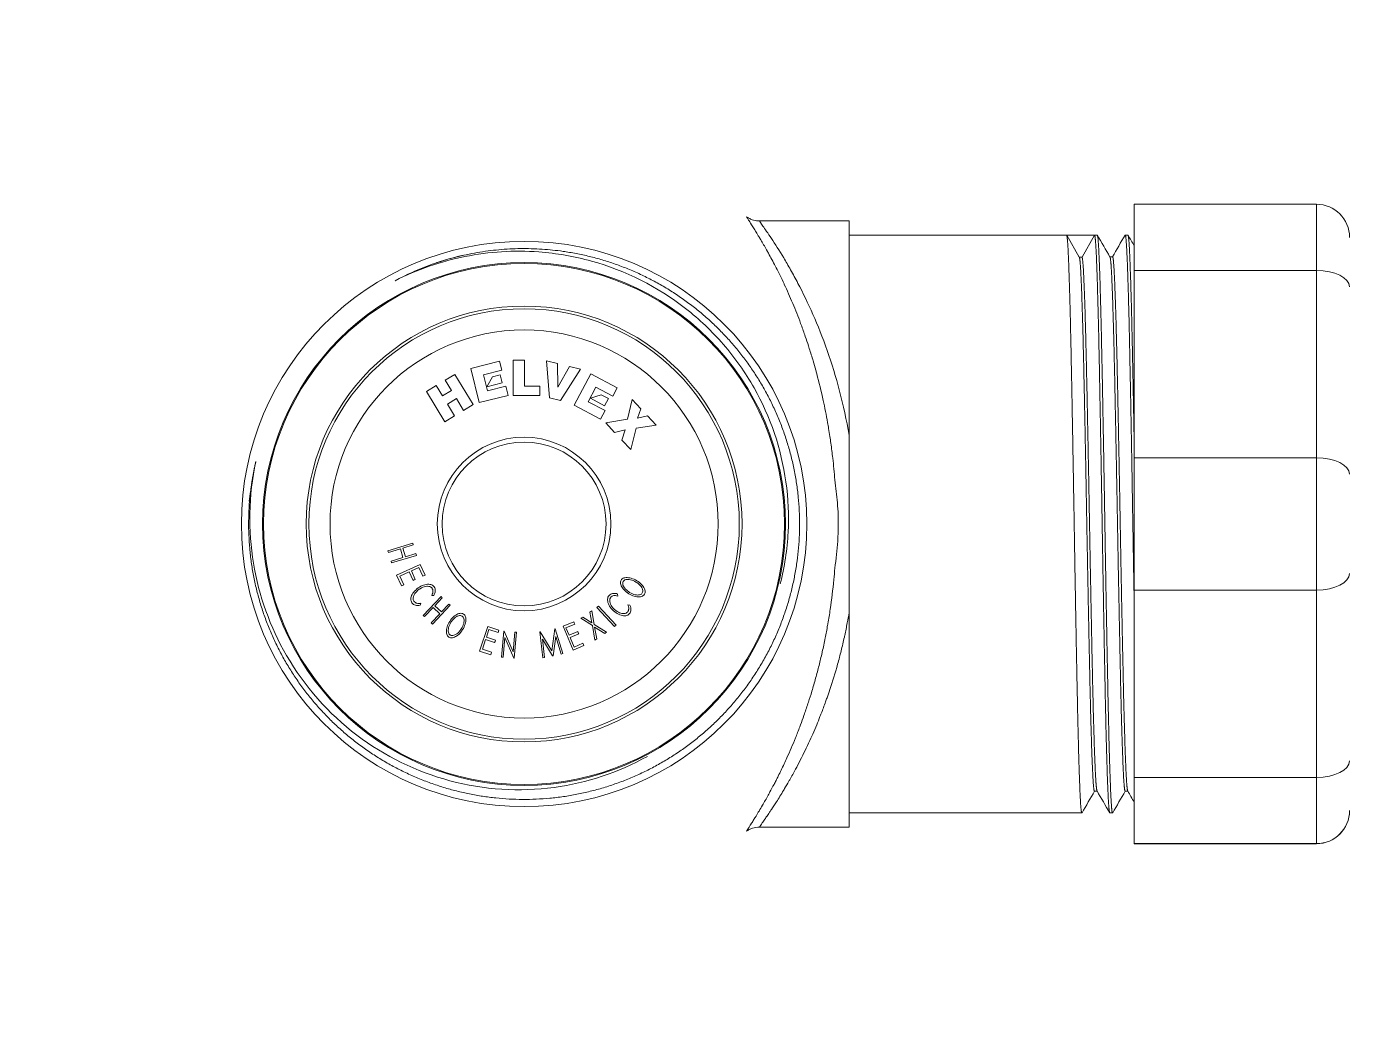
# Model space of a CAD drawing. Header units: metres. Extents: x 78 to 178, y -74 to 157.
# Drawn here: x 120.7573 to 120.8533, y -58.6319 to -58.5597 of the extents above; entities that cross this region are included whole.
import ezdxf

# ---------------------------------------------------------------- set-up
doc = ezdxf.new("R2010")
doc.units = ezdxf.units.M
doc.layers.add('01_Fina', color=252, linetype='Continuous', lineweight=15)

# ---------------------------------------------------------------- blocks, each defined once
blk = doc.blocks.new('110-32-frente')
at = {"layer": '01_Fina', "linetype": 'Continuous', "lineweight": 5}
for p, q in [((7.672471, 3.629231), (7.672471, 3.634027)), ((7.672471, 3.634027), (7.685687, 3.634027)), ((7.685687, 3.634027), (7.685687, 3.629231)), ((7.645285, 3.632821), (7.651791, 3.632821)), ((7.651791, 3.632821), (7.651791, 3.617259)), ((7.651791, 3.631797), (7.669783, 3.631797)), ((7.669599, 3.631785), (7.66757, 3.631785)), ((7.668486, 3.630199), (7.66757, 3.631785)), ((7.669599, 3.631785), (7.668683, 3.630199)), ((7.671813, 3.631797), (7.67201, 3.631797)), ((7.668683, 3.630199), (7.668486, 3.630199)), ((7.670897, 3.63021), (7.670706, 3.63021)), ((7.685687, 3.629231), (7.672471, 3.629231)), ((7.672471, 3.629231), (7.672471, 3.61564)), ((7.685687, 3.61564), (7.685687, 3.629231)), ((7.624339, 3.622116), (7.626437, 3.622645)), ((7.624965, 3.619634), (7.624339, 3.622116)), ((7.625271, 3.621643), (7.626605, 3.62198)), ((7.626605, 3.62198), (7.626437, 3.622645)), ((7.627421, 3.62271), (7.628242, 3.622712)), ((7.627428, 3.620153), (7.627421, 3.62271)), ((7.628242, 3.622712), (7.628247, 3.620834)), ((7.630055, 3.619984), (7.629831, 3.622673)), ((7.629831, 3.622673), (7.630647, 3.622472)), ((7.630647, 3.622472), (7.630669, 3.620766)), ((7.630669, 3.620766), (7.631513, 3.622258)), ((7.632297, 3.622065), (7.630849, 3.619788)), ((7.631513, 3.622258), (7.632297, 3.622065)), ((7.622494, 3.621264), (7.623197, 3.621689)), ((7.622943, 3.620521), (7.622494, 3.621264)), ((7.623197, 3.621689), (7.624519, 3.619501)), ((7.625561, 3.620492), (7.625271, 3.621643)), ((7.625915, 3.621497), (7.625514, 3.62079)), ((7.625514, 3.62079), (7.626633, 3.621071)), ((7.625915, 3.621497), (7.626489, 3.621642)), ((7.626633, 3.621071), (7.626489, 3.621642)), ((7.63185, 3.619458), (7.633046, 3.621722)), ((7.633046, 3.621722), (7.634958, 3.620711)), ((7.621136, 3.620444), (7.621839, 3.620869)), ((7.622459, 3.618255), (7.621136, 3.620444)), ((7.621839, 3.620869), (7.622288, 3.620126)), ((7.622288, 3.620126), (7.622943, 3.620521)), ((7.624965, 3.619634), (7.627063, 3.620163)), ((7.625561, 3.620492), (7.626895, 3.620828)), ((7.627063, 3.620163), (7.626895, 3.620828)), ((7.629365, 3.620158), (7.627428, 3.620153)), ((7.628247, 3.620834), (7.629364, 3.620837)), ((7.629364, 3.620837), (7.629365, 3.620158)), ((7.630849, 3.619788), (7.630055, 3.619984)), ((7.632866, 3.619697), (7.633421, 3.620747)), ((7.633802, 3.620207), (7.63303, 3.619951)), ((7.633421, 3.620747), (7.634638, 3.620104)), ((7.633802, 3.620207), (7.634325, 3.619931)), ((7.634638, 3.620104), (7.634958, 3.620711)), ((7.623304, 3.619924), (7.622649, 3.619528)), ((7.622649, 3.619528), (7.623162, 3.61868)), ((7.623816, 3.619076), (7.623304, 3.619924)), ((7.624519, 3.619501), (7.623816, 3.619076)), ((7.63185, 3.619458), (7.633762, 3.618447)), ((7.632866, 3.619697), (7.634083, 3.619054)), ((7.63303, 3.619951), (7.63405, 3.61941)), ((7.633762, 3.618447), (7.634083, 3.619054)), ((7.63405, 3.61941), (7.634325, 3.619931)), ((7.635705, 3.618439), (7.636051, 3.619863)), ((7.636051, 3.619863), (7.636684, 3.61919)), ((7.636684, 3.61919), (7.636446, 3.618497)), ((7.623162, 3.61868), (7.622459, 3.618255)), ((7.634135, 3.618167), (7.635705, 3.618439)), ((7.634782, 3.61748), (7.634135, 3.618167)), ((7.636446, 3.618497), (7.637174, 3.618669)), ((7.637174, 3.618669), (7.637792, 3.618012)), ((7.635553, 3.617671), (7.634782, 3.61748)), ((7.635314, 3.616915), (7.635553, 3.617671)), ((7.636331, 3.617774), (7.635949, 3.616239)), ((7.637792, 3.618012), (7.636331, 3.617774)), ((7.635949, 3.616239), (7.635314, 3.616915)), ((7.672471, 3.61564), (7.685687, 3.61564)), ((7.672471, 3.60604), (7.672471, 3.61564)), ((7.685687, 3.61564), (7.685687, 3.60604)), ((7.620136, 3.609437), (7.618334, 3.608896)), ((7.620173, 3.609314), (7.620136, 3.609437)), ((7.618334, 3.608896), (7.618371, 3.608772)), ((7.618371, 3.608772), (7.619238, 3.609032)), ((7.618597, 3.608013), (7.620401, 3.608555)), ((7.619238, 3.609032), (7.619427, 3.608399)), ((7.619414, 3.609085), (7.620173, 3.609314)), ((7.619605, 3.608452), (7.619414, 3.609085)), ((7.620364, 3.60868), (7.619605, 3.608452)), ((7.620401, 3.608555), (7.620364, 3.60868)), ((7.619427, 3.608399), (7.61856, 3.608138)), ((7.61856, 3.608138), (7.618597, 3.608013)), ((7.620676, 3.607897), (7.618966, 3.607109)), ((7.620035, 3.607438), (7.62057, 3.607685)), ((7.62057, 3.607685), (7.620863, 3.607048)), ((7.621032, 3.607126), (7.620676, 3.607897)), ((7.618966, 3.607109), (7.619322, 3.606339)), ((7.619196, 3.607052), (7.619867, 3.607361)), ((7.619489, 3.606415), (7.619196, 3.607052)), ((7.619867, 3.607361), (7.620156, 3.606733)), ((7.620323, 3.606809), (7.620035, 3.607438)), ((7.620156, 3.606733), (7.62024, 3.606772)), ((7.62024, 3.606772), (7.620323, 3.606809)), ((7.620863, 3.607048), (7.621032, 3.607126)), ((7.635205, 3.60664), (7.635198, 3.606574)), ((7.635198, 3.606574), (7.635205, 3.606504)), ((7.635223, 3.606703), (7.635205, 3.60664)), ((7.635251, 3.606758), (7.635223, 3.606703)), ((7.635289, 3.60681), (7.635251, 3.606758)), ((7.635338, 3.606854), (7.635289, 3.60681)), ((7.635393, 3.60689), (7.635338, 3.606854)), ((7.635366, 3.60654), (7.635378, 3.606604)), ((7.635378, 3.606604), (7.635406, 3.606663)), ((7.635458, 3.606917), (7.635393, 3.60689)), ((7.635406, 3.606663), (7.635429, 3.606695)), ((7.635429, 3.606695), (7.635475, 3.60674)), ((7.635531, 3.606935), (7.635458, 3.606917)), ((7.635475, 3.60674), (7.635532, 3.606774)), ((7.635614, 3.606945), (7.635531, 3.606935)), ((7.635532, 3.606774), (7.6356, 3.606797)), ((7.6356, 3.606797), (7.635679, 3.60681)), ((7.6357, 3.606944), (7.635614, 3.606945)), ((7.635679, 3.60681), (7.635769, 3.60681)), ((7.635795, 3.606937), (7.6357, 3.606944)), ((7.635769, 3.60681), (7.635829, 3.606805)), ((7.635892, 3.606921), (7.635795, 3.606937)), ((7.635829, 3.606805), (7.635925, 3.60679)), ((7.635989, 3.606896), (7.635892, 3.606921)), ((7.635925, 3.60679), (7.636023, 3.606764)), ((7.636088, 3.606864), (7.635989, 3.606896)), ((7.636023, 3.606764), (7.636123, 3.606727)), ((7.636188, 3.606822), (7.636088, 3.606864)), ((7.636123, 3.606727), (7.636224, 3.60668)), ((7.636288, 3.606772), (7.636188, 3.606822)), ((7.636224, 3.60668), (7.636326, 3.606623)), ((7.636384, 3.606718), (7.636288, 3.606772)), ((7.636326, 3.606623), (7.636388, 3.606584)), ((7.636482, 3.606653), (7.636384, 3.606718)), ((7.636388, 3.606584), (7.636479, 3.606518)), ((7.636572, 3.606586), (7.636482, 3.606653)), ((7.636655, 3.606518), (7.636572, 3.606586)), ((7.619322, 3.606339), (7.619405, 3.606376)), ((7.619405, 3.606376), (7.619489, 3.606415)), ((7.620054, 3.605629), (7.620024, 3.605544)), ((7.620056, 3.605636), (7.620054, 3.605629)), ((7.620097, 3.605721), (7.620056, 3.605636)), ((7.620147, 3.605805), (7.620097, 3.605721)), ((7.620206, 3.605886), (7.620147, 3.605805)), ((7.620185, 3.605559), (7.620216, 3.605643)), ((7.620273, 3.605966), (7.620206, 3.605886)), ((7.620216, 3.605643), (7.620243, 3.6057)), ((7.620243, 3.6057), (7.620293, 3.605785)), ((7.62035, 3.606042), (7.620273, 3.605966)), ((7.620293, 3.605785), (7.620354, 3.605866)), ((7.620436, 3.606117), (7.62035, 3.606042)), ((7.620354, 3.605866), (7.620424, 3.605945)), ((7.620424, 3.605945), (7.620505, 3.60602)), ((7.620529, 3.606188), (7.620436, 3.606117)), ((7.620505, 3.60602), (7.620598, 3.606092)), ((7.620627, 3.606254), (7.620529, 3.606188)), ((7.620598, 3.606092), (7.620664, 3.606137)), ((7.620724, 3.606311), (7.620627, 3.606254)), ((7.620664, 3.606137), (7.620761, 3.606194)), ((7.620822, 3.606359), (7.620724, 3.606311)), ((7.620761, 3.606194), (7.620858, 3.606239)), ((7.620918, 3.606398), (7.620822, 3.606359)), ((7.620858, 3.606239), (7.620954, 3.606275)), ((7.621013, 3.606428), (7.620918, 3.606398)), ((7.620954, 3.606275), (7.62105, 3.606299)), ((7.621109, 3.606447), (7.621013, 3.606428)), ((7.62105, 3.606299), (7.621147, 3.60631)), ((7.621203, 3.606458), (7.621109, 3.606447)), ((7.621147, 3.60631), (7.621215, 3.606312)), ((7.621206, 3.606459), (7.621203, 3.606458)), ((7.621295, 3.60646), (7.621206, 3.606459)), ((7.621215, 3.606312), (7.621298, 3.606307)), ((7.621377, 3.606453), (7.621295, 3.60646)), ((7.621298, 3.606307), (7.621373, 3.606288)), ((7.621373, 3.606288), (7.621438, 3.606258)), ((7.621451, 3.606436), (7.621377, 3.606453)), ((7.621438, 3.606258), (7.621494, 3.606216)), ((7.62152, 3.60641), (7.621451, 3.606436)), ((7.621494, 3.606216), (7.62154, 3.606164)), ((7.621555, 3.605737), (7.62151, 3.605648)), ((7.62151, 3.605648), (7.621659, 3.605648)), ((7.621582, 3.606375), (7.62152, 3.60641)), ((7.62154, 3.606164), (7.621557, 3.606139)), ((7.621586, 3.605824), (7.621555, 3.605737)), ((7.621557, 3.606139), (7.621586, 3.606076)), ((7.621636, 3.606331), (7.621582, 3.606375)), ((7.621586, 3.606076), (7.621603, 3.606007)), ((7.621602, 3.605904), (7.621586, 3.605824)), ((7.621604, 3.605932), (7.621602, 3.605904)), ((7.621603, 3.606007), (7.621604, 3.605932)), ((7.621683, 3.606277), (7.621636, 3.606331)), ((7.621659, 3.605648), (7.621702, 3.605727)), ((7.621692, 3.606265), (7.621683, 3.606277)), ((7.621728, 3.606205), (7.621692, 3.606265)), ((7.621702, 3.605727), (7.621738, 3.605812)), ((7.621753, 3.60614), (7.621728, 3.606205)), ((7.621738, 3.605812), (7.62176, 3.605896)), ((7.621769, 3.606069), (7.621753, 3.60614)), ((7.62176, 3.605896), (7.621771, 3.605979)), ((7.621771, 3.605996), (7.621769, 3.606069)), ((7.621771, 3.605979), (7.621771, 3.605996)), ((7.634331, 3.605586), (7.634299, 3.605523)), ((7.634374, 3.605643), (7.634331, 3.605586)), ((7.634382, 3.605654), (7.634374, 3.605643)), ((7.634435, 3.605702), (7.634382, 3.605654)), ((7.634493, 3.60574), (7.634435, 3.605702)), ((7.634558, 3.605769), (7.634493, 3.60574)), ((7.634533, 3.605549), (7.634591, 3.60559)), ((7.634631, 3.605789), (7.634558, 3.605769)), ((7.634591, 3.60559), (7.634654, 3.605621)), ((7.634646, 3.605791), (7.634631, 3.605789)), ((7.63473, 3.605798), (7.634646, 3.605791)), ((7.634654, 3.605621), (7.634726, 3.605638)), ((7.634726, 3.605638), (7.634754, 3.605642)), ((7.634817, 3.605792), (7.63473, 3.605798)), ((7.634754, 3.605642), (7.634837, 3.605642)), ((7.634907, 3.605777), (7.634817, 3.605792)), ((7.634837, 3.605642), (7.634927, 3.60563)), ((7.634992, 3.605751), (7.634907, 3.605777)), ((7.634927, 3.60563), (7.635024, 3.605604)), ((7.635024, 3.605604), (7.634992, 3.605751)), ((7.635205, 3.606504), (7.635221, 3.606431)), ((7.635221, 3.606431), (7.635251, 3.606354)), ((7.635251, 3.606354), (7.635291, 3.606273)), ((7.635291, 3.606273), (7.635339, 3.606197)), ((7.635339, 3.606197), (7.635397, 3.606119)), ((7.635369, 3.606472), (7.635366, 3.60654)), ((7.635386, 3.606397), (7.635369, 3.606472)), ((7.635418, 3.606319), (7.635386, 3.606397)), ((7.635397, 3.606119), (7.635464, 3.606044)), ((7.635443, 3.606274), (7.635418, 3.606319)), ((7.635496, 3.606192), (7.635443, 3.606274)), ((7.635464, 3.606044), (7.635538, 3.605971)), ((7.635557, 3.606115), (7.635496, 3.606192)), ((7.635538, 3.605971), (7.63562, 3.605902)), ((7.63563, 3.606043), (7.635557, 3.606115)), ((7.63562, 3.605902), (7.635711, 3.605834)), ((7.635711, 3.605972), (7.63563, 3.606043)), ((7.635803, 3.605906), (7.635711, 3.605972)), ((7.635711, 3.605834), (7.635809, 3.605771)), ((7.635867, 3.605865), (7.635803, 3.605906)), ((7.635809, 3.605771), (7.635902, 3.605717)), ((7.63597, 3.605809), (7.635867, 3.605865)), ((7.635902, 3.605717), (7.636004, 3.605668)), ((7.63607, 3.605762), (7.63597, 3.605809)), ((7.636004, 3.605668), (7.636104, 3.605626)), ((7.636169, 3.605725), (7.63607, 3.605762)), ((7.636104, 3.605626), (7.636202, 3.605593)), ((7.636267, 3.605699), (7.636169, 3.605725)), ((7.636202, 3.605593), (7.6363, 3.605569)), ((7.636363, 3.605684), (7.636267, 3.605699)), ((7.636421, 3.605679), (7.636363, 3.605684)), ((7.636512, 3.605681), (7.636421, 3.605679)), ((7.636479, 3.606518), (7.636561, 3.606448)), ((7.636591, 3.605693), (7.636512, 3.605681)), ((7.636561, 3.606448), (7.636634, 3.606374)), ((7.636659, 3.605715), (7.636591, 3.605693)), ((7.636634, 3.606374), (7.636695, 3.606297)), ((7.63673, 3.606445), (7.636655, 3.606518)), ((7.636718, 3.60575), (7.636659, 3.605715)), ((7.636695, 3.606297), (7.636748, 3.606217)), ((7.636763, 3.605795), (7.636718, 3.60575)), ((7.636796, 3.606368), (7.63673, 3.606445)), ((7.636732, 3.605573), (7.636797, 3.605599)), ((7.636748, 3.606217), (7.636773, 3.606169)), ((7.636785, 3.605826), (7.636763, 3.605795)), ((7.636773, 3.606169), (7.636805, 3.606091)), ((7.636812, 3.605886), (7.636785, 3.605826)), ((7.636854, 3.60629), (7.636796, 3.606368)), ((7.636797, 3.605599), (7.636853, 3.605635)), ((7.636805, 3.606091), (7.636822, 3.606018)), ((7.636824, 3.605949), (7.636812, 3.605886)), ((7.636822, 3.606018), (7.636824, 3.605949)), ((7.636853, 3.605635), (7.636901, 3.605678)), ((7.636899, 3.606217), (7.636854, 3.60629)), ((7.63694, 3.606136), (7.636899, 3.606217)), ((7.636901, 3.605678), (7.63694, 3.605732)), ((7.636969, 3.60606), (7.63694, 3.606136)), ((7.63694, 3.605732), (7.636968, 3.605788)), ((7.636968, 3.605788), (7.636986, 3.605849)), ((7.636986, 3.605986), (7.636969, 3.60606)), ((7.636992, 3.605917), (7.636986, 3.605986)), ((7.636986, 3.605849), (7.636992, 3.605917)), ((7.685687, 3.60604), (7.672471, 3.60604)), ((7.672471, 3.60604), (7.672471, 3.592443)), ((7.685687, 3.592443), (7.685687, 3.60604)), ((7.620005, 3.605464), (7.619999, 3.605388)), ((7.619999, 3.605388), (7.620002, 3.605316)), ((7.620002, 3.605316), (7.620017, 3.605247)), ((7.620024, 3.605544), (7.620005, 3.605464)), ((7.620017, 3.605247), (7.620043, 3.605182)), ((7.620043, 3.605182), (7.620081, 3.60512)), ((7.620081, 3.60512), (7.620096, 3.605099)), ((7.620096, 3.605099), (7.620146, 3.605044)), ((7.620146, 3.605044), (7.620201, 3.605)), ((7.620164, 3.605402), (7.620167, 3.605478)), ((7.620176, 3.605333), (7.620164, 3.605402)), ((7.620167, 3.605478), (7.620185, 3.605559)), ((7.620201, 3.605269), (7.620176, 3.605333)), ((7.620225, 3.60523), (7.620201, 3.605269)), ((7.620201, 3.605), (7.620261, 3.604966)), ((7.620273, 3.605173), (7.620225, 3.60523)), ((7.620261, 3.604966), (7.620327, 3.604941)), ((7.620328, 3.60513), (7.620273, 3.605173)), ((7.620327, 3.604941), (7.620403, 3.604925)), ((7.62039, 3.605097), (7.620328, 3.60513)), ((7.620424, 3.605085), (7.62039, 3.605097)), ((7.620403, 3.604925), (7.620488, 3.604921)), ((7.620499, 3.605069), (7.620424, 3.605085)), ((7.620488, 3.604921), (7.620582, 3.604927)), ((7.620585, 3.605065), (7.620499, 3.605069)), ((7.620582, 3.604927), (7.620681, 3.604945)), ((7.620682, 3.605072), (7.620585, 3.605065)), ((7.620681, 3.604945), (7.620727, 3.605079)), ((7.620727, 3.605079), (7.620682, 3.605072)), ((7.622186, 3.605569), (7.620896, 3.604198)), ((7.62099, 3.604109), (7.621611, 3.604769)), ((7.621566, 3.603566), (7.622856, 3.604937)), ((7.621611, 3.604769), (7.622093, 3.604314)), ((7.621737, 3.604903), (7.62228, 3.605479)), ((7.622219, 3.604448), (7.621737, 3.604903)), ((7.62228, 3.605479), (7.622186, 3.605569)), ((7.622762, 3.605026), (7.622219, 3.604448)), ((7.622856, 3.604937), (7.622762, 3.605026)), ((7.633481, 3.604769), (7.63354, 3.604825)), ((7.634761, 3.60339), (7.633481, 3.604769)), ((7.63354, 3.604825), (7.633603, 3.604881)), ((7.633603, 3.604881), (7.634883, 3.603502)), ((7.634267, 3.605383), (7.634265, 3.605306)), ((7.634265, 3.605306), (7.634275, 3.605224)), ((7.634278, 3.605456), (7.634267, 3.605383)), ((7.634275, 3.605224), (7.634295, 3.605138)), ((7.634299, 3.605523), (7.634278, 3.605456)), ((7.634295, 3.605138), (7.634296, 3.605136)), ((7.634296, 3.605136), (7.634326, 3.605045)), ((7.634326, 3.605045), (7.634366, 3.604956)), ((7.634366, 3.604956), (7.634415, 3.604868)), ((7.634415, 3.604868), (7.634472, 3.604783)), ((7.634424, 3.605261), (7.634427, 3.605338)), ((7.634435, 3.605177), (7.634424, 3.605261)), ((7.634427, 3.605338), (7.634444, 3.605408)), ((7.634452, 3.60511), (7.634435, 3.605177)), ((7.634444, 3.605408), (7.634472, 3.605471)), ((7.634485, 3.60502), (7.634452, 3.60511)), ((7.634472, 3.605471), (7.634513, 3.605527)), ((7.634472, 3.604783), (7.63454, 3.604698)), ((7.634529, 3.60493), (7.634485, 3.60502)), ((7.634513, 3.605527), (7.634533, 3.605549)), ((7.634583, 3.604843), (7.634529, 3.60493)), ((7.63454, 3.604698), (7.634616, 3.604614)), ((7.634647, 3.604757), (7.634583, 3.604843)), ((7.634722, 3.604675), (7.634647, 3.604757)), ((7.634781, 3.60462), (7.634722, 3.604675)), ((7.635745, 3.604956), (7.635759, 3.604914)), ((7.635883, 3.604942), (7.635745, 3.604956)), ((7.635759, 3.604914), (7.635787, 3.604822)), ((7.635797, 3.604624), (7.635778, 3.604557)), ((7.635787, 3.604822), (7.6358, 3.604737)), ((7.6358, 3.60466), (7.635797, 3.604624)), ((7.6358, 3.604737), (7.6358, 3.60466)), ((7.635922, 3.604847), (7.635883, 3.604942)), ((7.635949, 3.604757), (7.635922, 3.604847)), ((7.635961, 3.604673), (7.635949, 3.604757)), ((7.635962, 3.604594), (7.635961, 3.604673)), ((7.6363, 3.605569), (7.636396, 3.605552)), ((7.636396, 3.605552), (7.636492, 3.605545)), ((7.636492, 3.605545), (7.636576, 3.605545)), ((7.636576, 3.605545), (7.636658, 3.605555)), ((7.636658, 3.605555), (7.636732, 3.605573)), ((7.620896, 3.604198), (7.62099, 3.604109)), ((7.622093, 3.604314), (7.621472, 3.603655)), ((7.622759, 3.603665), (7.622708, 3.603565)), ((7.622816, 3.603757), (7.622759, 3.603665)), ((7.62288, 3.603854), (7.622816, 3.603757)), ((7.62285, 3.603597), (7.622909, 3.603698)), ((7.622948, 3.603945), (7.62288, 3.603854)), ((7.622909, 3.603698), (7.62295, 3.603761)), ((7.62302, 3.604026), (7.622948, 3.603945)), ((7.62295, 3.603761), (7.623018, 3.603852)), ((7.623018, 3.603852), (7.623089, 3.603932)), ((7.623094, 3.604098), (7.62302, 3.604026)), ((7.623089, 3.603932), (7.623164, 3.604003)), ((7.623169, 3.604163), (7.623094, 3.604098)), ((7.623164, 3.604003), (7.623242, 3.604064)), ((7.62325, 3.604219), (7.623169, 3.604163)), ((7.623242, 3.604064), (7.623324, 3.604114)), ((7.623326, 3.604265), (7.62325, 3.604219)), ((7.623324, 3.604114), (7.62337, 3.604138)), ((7.623407, 3.604305), (7.623326, 3.604265)), ((7.62337, 3.604138), (7.623449, 3.604169)), ((7.623484, 3.604332), (7.623407, 3.604305)), ((7.623449, 3.604169), (7.623523, 3.604185)), ((7.623558, 3.604349), (7.623484, 3.604332)), ((7.623523, 3.604185), (7.623591, 3.604187)), ((7.623628, 3.604354), (7.623558, 3.604349)), ((7.623591, 3.604187), (7.623655, 3.604173)), ((7.623695, 3.604347), (7.623628, 3.604354)), ((7.623655, 3.604173), (7.623713, 3.604145)), ((7.623757, 3.604327), (7.623695, 3.604347)), ((7.623713, 3.604145), (7.623745, 3.604123)), ((7.623745, 3.604123), (7.62379, 3.604075)), ((7.62381, 3.604299), (7.623757, 3.604327)), ((7.62379, 3.604075), (7.623822, 3.604017)), ((7.623862, 3.604258), (7.62381, 3.604299)), ((7.623822, 3.604017), (7.623845, 3.603948)), ((7.623849, 3.603718), (7.623831, 3.603623)), ((7.623845, 3.603948), (7.623856, 3.603869)), ((7.623855, 3.603779), (7.623849, 3.603718)), ((7.623856, 3.603869), (7.623855, 3.603779)), ((7.623906, 3.604211), (7.623862, 3.604258)), ((7.623941, 3.604154), (7.623906, 3.604211)), ((7.623967, 3.604088), (7.623941, 3.604154)), ((7.623963, 3.603655), (7.623981, 3.603751)), ((7.623983, 3.604014), (7.623967, 3.604088)), ((7.623981, 3.603751), (7.623991, 3.603846)), ((7.623991, 3.603932), (7.623983, 3.604014)), ((7.623991, 3.603846), (7.623991, 3.603932)), ((7.631819, 3.603741), (7.631037, 3.603411)), ((7.631855, 3.603657), (7.631819, 3.603741)), ((7.632462, 3.604081), (7.632331, 3.603993)), ((7.632331, 3.603993), (7.633169, 3.603459)), ((7.633133, 3.603653), (7.632462, 3.604081)), ((7.633122, 3.604524), (7.632992, 3.604438)), ((7.632992, 3.604438), (7.633133, 3.603653)), ((7.633297, 3.603548), (7.633122, 3.604524)), ((7.634616, 3.604614), (7.634701, 3.604532)), ((7.634701, 3.604532), (7.634789, 3.604456)), ((7.634869, 3.604544), (7.634781, 3.60462)), ((7.634789, 3.604456), (7.63488, 3.604389)), ((7.63496, 3.60448), (7.634869, 3.604544)), ((7.63488, 3.604389), (7.634971, 3.604329)), ((7.635051, 3.604428), (7.63496, 3.60448)), ((7.634971, 3.604329), (7.635062, 3.604279)), ((7.635144, 3.604385), (7.635051, 3.604428)), ((7.635062, 3.604279), (7.635155, 3.604238)), ((7.635237, 3.604354), (7.635144, 3.604385)), ((7.635155, 3.604238), (7.635247, 3.604207)), ((7.635298, 3.604339), (7.635237, 3.604354)), ((7.635247, 3.604207), (7.635347, 3.604184)), ((7.635389, 3.604327), (7.635298, 3.604339)), ((7.635347, 3.604184), (7.635435, 3.604172)), ((7.635471, 3.604326), (7.635389, 3.604327)), ((7.635435, 3.604172), (7.635517, 3.604171)), ((7.635544, 3.604339), (7.635471, 3.604326)), ((7.635517, 3.604171), (7.635594, 3.604179)), ((7.63561, 3.604365), (7.635544, 3.604339)), ((7.635594, 3.604179), (7.635664, 3.604198)), ((7.635668, 3.604404), (7.63561, 3.604365)), ((7.635664, 3.604198), (7.635728, 3.604227)), ((7.635702, 3.604435), (7.635668, 3.604404)), ((7.635746, 3.604494), (7.635702, 3.604435)), ((7.635728, 3.604227), (7.635786, 3.604267)), ((7.635778, 3.604557), (7.635746, 3.604494)), ((7.635786, 3.604267), (7.635839, 3.604316)), ((7.635839, 3.604316), (7.635856, 3.604336)), ((7.635856, 3.604336), (7.635899, 3.604395)), ((7.635899, 3.604395), (7.635931, 3.60446)), ((7.635931, 3.60446), (7.635952, 3.604525)), ((7.635952, 3.604525), (7.635962, 3.604594)), ((7.651791, 3.604403), (7.651791, 3.588841)), ((7.621472, 3.603655), (7.621566, 3.603566)), ((7.622576, 3.603079), (7.622575, 3.602995)), ((7.622575, 3.602995), (7.622582, 3.602911)), ((7.622585, 3.603174), (7.622576, 3.603079)), ((7.622582, 3.602911), (7.6226, 3.602839)), ((7.622603, 3.60327), (7.622585, 3.603174)), ((7.6226, 3.602839), (7.622625, 3.602773)), ((7.622629, 3.603368), (7.622603, 3.60327)), ((7.622625, 3.602773), (7.62266, 3.602716)), ((7.622664, 3.603466), (7.622629, 3.603368)), ((7.62266, 3.602716), (7.622702, 3.602667)), ((7.622708, 3.603565), (7.622664, 3.603466)), ((7.622712, 3.603146), (7.622718, 3.603205)), ((7.622712, 3.603056), (7.622712, 3.603146)), ((7.622723, 3.602977), (7.622712, 3.603056)), ((7.622718, 3.603205), (7.622735, 3.603301)), ((7.622744, 3.602908), (7.622723, 3.602977)), ((7.622735, 3.603301), (7.622763, 3.603399)), ((7.622777, 3.60285), (7.622744, 3.602908)), ((7.622763, 3.603399), (7.622801, 3.603496)), ((7.622821, 3.602802), (7.622777, 3.60285)), ((7.622801, 3.603496), (7.62285, 3.603597)), ((7.622851, 3.60278), (7.622821, 3.602802)), ((7.622911, 3.602752), (7.622851, 3.60278)), ((7.622975, 3.602738), (7.622911, 3.602752)), ((7.623043, 3.60274), (7.622975, 3.602738)), ((7.623117, 3.602755), (7.623043, 3.60274)), ((7.623195, 3.602785), (7.623117, 3.602755)), ((7.623244, 3.602811), (7.623195, 3.602785)), ((7.623241, 3.60266), (7.623316, 3.602703)), ((7.623325, 3.602861), (7.623244, 3.602811)), ((7.623316, 3.602703), (7.623395, 3.602761)), ((7.623403, 3.602922), (7.623325, 3.602861)), ((7.623395, 3.602761), (7.623472, 3.602825)), ((7.623478, 3.602993), (7.623403, 3.602922)), ((7.623472, 3.602825), (7.623546, 3.602898)), ((7.623548, 3.603075), (7.623478, 3.602993)), ((7.623546, 3.602898), (7.623616, 3.602979)), ((7.623616, 3.603165), (7.623548, 3.603075)), ((7.623657, 3.603225), (7.623616, 3.603165)), ((7.623616, 3.602979), (7.623684, 3.603068)), ((7.623716, 3.603327), (7.623657, 3.603225)), ((7.623684, 3.603068), (7.62375, 3.603166)), ((7.623764, 3.603426), (7.623716, 3.603327)), ((7.62375, 3.603166), (7.623807, 3.60326)), ((7.623802, 3.603525), (7.623764, 3.603426)), ((7.623831, 3.603623), (7.623802, 3.603525)), ((7.623807, 3.60326), (7.623858, 3.60336)), ((7.623858, 3.60336), (7.623902, 3.60346)), ((7.623902, 3.60346), (7.623937, 3.603557)), ((7.623937, 3.603557), (7.623963, 3.603655)), ((7.625578, 3.603399), (7.624988, 3.601612)), ((7.625476, 3.602617), (7.625662, 3.603177)), ((7.626384, 3.603134), (7.625578, 3.603399)), ((7.625662, 3.603177), (7.626326, 3.602958)), ((7.626326, 3.602958), (7.626384, 3.603134)), ((7.626749, 3.603053), (7.626581, 3.601178)), ((7.626771, 3.603052), (7.626749, 3.603053)), ((7.627417, 3.601564), (7.626771, 3.603052)), ((7.627544, 3.602983), (7.627417, 3.601564)), ((7.627494, 3.601097), (7.627662, 3.602973)), ((7.627662, 3.602973), (7.627544, 3.602983)), ((7.629377, 3.603), (7.629353, 3.602996)), ((7.629353, 3.602996), (7.629564, 3.601116)), ((7.630231, 3.601618), (7.629377, 3.603)), ((7.630444, 3.603226), (7.630233, 3.601618)), ((7.630468, 3.60323), (7.630444, 3.603226)), ((7.631031, 3.601426), (7.630468, 3.60323)), ((7.631037, 3.603411), (7.631769, 3.601677)), ((7.631245, 3.6033), (7.631891, 3.603572)), ((7.631474, 3.602755), (7.631245, 3.6033)), ((7.632113, 3.603025), (7.631474, 3.602755)), ((7.631546, 3.602586), (7.632183, 3.602854)), ((7.631891, 3.603572), (7.631855, 3.603657)), ((7.632147, 3.60294), (7.632113, 3.603025)), ((7.632183, 3.602854), (7.632147, 3.60294)), ((7.633169, 3.603459), (7.633355, 3.602414)), ((7.634192, 3.602976), (7.633297, 3.603548)), ((7.63333, 3.603355), (7.634061, 3.602887)), ((7.633484, 3.6025), (7.63333, 3.603355)), ((7.634061, 3.602887), (7.634192, 3.602976)), ((7.634822, 3.603446), (7.634761, 3.60339)), ((7.634883, 3.603502), (7.634822, 3.603446)), ((7.622702, 3.602667), (7.622754, 3.602627)), ((7.622754, 3.602627), (7.62281, 3.602598)), ((7.62281, 3.602598), (7.622873, 3.60258)), ((7.622873, 3.60258), (7.622938, 3.602572)), ((7.622938, 3.602572), (7.623009, 3.602576)), ((7.623009, 3.602576), (7.623081, 3.602593)), ((7.623081, 3.602593), (7.62316, 3.60262)), ((7.62316, 3.60262), (7.623241, 3.60266)), ((7.625185, 3.601741), (7.625418, 3.602442)), ((7.625418, 3.602442), (7.626074, 3.602225)), ((7.626132, 3.6024), (7.625476, 3.602617)), ((7.626074, 3.602225), (7.626103, 3.602313)), ((7.626103, 3.602313), (7.626132, 3.6024)), ((7.626697, 3.601168), (7.626824, 3.602586)), ((7.626824, 3.602586), (7.62747, 3.601099)), ((7.629546, 3.602465), (7.630285, 3.601268)), ((7.629695, 3.601144), (7.629546, 3.602465)), ((7.630311, 3.601274), (7.630504, 3.602666)), ((7.630504, 3.602666), (7.6309, 3.601397)), ((7.631833, 3.601905), (7.631546, 3.602586)), ((7.631769, 3.601677), (7.632551, 3.602007)), ((7.632479, 3.602177), (7.631833, 3.601905)), ((7.632515, 3.602093), (7.632479, 3.602177)), ((7.632551, 3.602007), (7.632515, 3.602093)), ((7.633355, 3.602414), (7.633484, 3.6025)), ((7.624988, 3.601612), (7.625793, 3.601345)), ((7.625851, 3.601521), (7.625185, 3.601741)), ((7.625793, 3.601345), (7.625851, 3.601521)), ((7.626581, 3.601178), (7.626697, 3.601168)), ((7.62747, 3.601099), (7.627494, 3.601097)), ((7.629564, 3.601116), (7.629695, 3.601144)), ((7.630233, 3.601618), (7.630231, 3.601618)), ((7.630285, 3.601268), (7.630311, 3.601274)), ((7.6309, 3.601397), (7.631031, 3.601426)), ((7.672471, 3.592443), (7.685687, 3.592443)), ((7.672471, 3.58764), (7.672471, 3.592443)), ((7.685687, 3.592443), (7.685687, 3.58764)), ((7.669778, 3.591452), (7.669587, 3.591452)), ((7.672004, 3.591452), (7.671813, 3.591452)), ((7.651791, 3.589865), (7.66867, 3.589865)), ((7.6707, 3.589865), (7.670897, 3.589865)), ((7.645285, 3.588841), (7.651791, 3.588841)), ((7.685687, 3.58764), (7.672471, 3.58764)), ((7.672471, 3.58764), (7.672471, 3.587634)), ((7.672471, 3.587634), (7.685687, 3.587634)), ((7.672471, 3.587634), (7.685687, 3.587634)), ((7.685687, 3.587634), (7.685687, 3.58764))]:
    blk.add_line(p, q, dxfattribs=at)
for radius in [0.020506, 0.018965, 0.018896, 0.015808, 0.01561, 0.014075, 0.006298, 0.006298, 0.005943, 0.005943]:
    blk.add_circle((7.628213, 3.610831), radius, dxfattribs=at)
for centre, start, end in [((7.685687, 3.631627), 0, 90), ((7.685687, 3.59004), 270, 0), ((7.685687, 3.590034), 270, 0), ((7.685687, 3.590034), 270, 0)]:
    blk.add_arc(centre, 0.0024, start, end, dxfattribs=at)
for centre, ratio, start_param, end_param in [((7.685687, 3.62803), 0.500322, 0, 1.570796), ((7.685687, 3.614439), 0.500322, 0, 1.570796), ((7.685687, 3.607239), 0.499678, 4.712389, 6.283185), ((7.685687, 3.593643), 0.499678, 4.712389, 6.283185)]:
    blk.add_ellipse(centre, major_axis=(0.0024, 0), ratio=ratio, start_param=start_param, end_param=end_param, dxfattribs=at)
for points, knots in [([(7.650752, 3.614027), (7.650712, 3.614558), (7.650662, 3.615087), (7.650602, 3.615614), (7.650582, 3.615789), (7.65056, 3.615964), (7.650538, 3.616139), (7.650515, 3.616325), (7.65049, 3.61651), (7.650464, 3.616695), (7.650442, 3.616857), (7.650418, 3.617019), (7.650394, 3.61718), (7.650364, 3.617372), (7.650334, 3.617564), (7.650302, 3.617753), (7.650278, 3.617901), (7.650253, 3.618048), (7.650227, 3.618194), (7.65013, 3.618738), (7.650025, 3.61927), (7.649911, 3.619791), (7.649767, 3.620454), (7.64961, 3.621099), (7.649441, 3.621727), (7.649417, 3.621816), (7.649393, 3.621905), (7.649368, 3.621994), (7.649307, 3.622217), (7.649243, 3.622438), (7.649179, 3.622657), (7.649089, 3.622964), (7.648996, 3.623266), (7.648901, 3.623564), (7.648881, 3.623625), (7.648861, 3.623686), (7.648842, 3.623747), (7.648765, 3.623981), (7.648688, 3.624212), (7.64861, 3.624438), (7.648511, 3.624724), (7.648412, 3.625002), (7.648311, 3.625275), (7.648298, 3.625308), (7.648286, 3.625341), (7.648274, 3.625374), (7.648083, 3.625884), (7.64789, 3.626371), (7.647694, 3.626836), (7.647492, 3.627318), (7.647289, 3.627776), (7.647086, 3.628211), (7.647079, 3.628225), (7.647072, 3.628239), (7.647066, 3.628254), (7.646873, 3.628666), (7.64668, 3.629058), (7.646494, 3.629423), (7.646477, 3.629455), (7.646461, 3.629488), (7.646444, 3.62952), (7.646269, 3.629861), (7.646099, 3.630178), (7.645936, 3.630474), (7.645911, 3.630519), (7.645886, 3.630565), (7.645861, 3.63061), (7.64571, 3.63088), (7.645566, 3.631131), (7.64543, 3.631362), (7.645399, 3.631416), (7.645367, 3.631468), (7.645337, 3.63152), (7.645291, 3.631597), (7.645246, 3.631672), (7.645203, 3.631744), (7.64513, 3.631864), (7.64506, 3.631978), (7.644995, 3.632083), (7.644962, 3.632138), (7.644929, 3.632191), (7.644897, 3.632242), (7.644769, 3.632449), (7.64466, 3.632619), (7.644575, 3.632753), (7.64452, 3.632839), (7.644475, 3.63291), (7.644439, 3.632966), (7.644419, 3.632999), (7.644402, 3.633026), (7.644388, 3.633049), (7.644369, 3.63308), (7.644356, 3.633101), (7.64435, 3.633114), (7.64435, 3.633115), (7.644349, 3.633117), (7.644348, 3.633118), (7.644346, 3.633124), (7.644346, 3.633126), (7.644349, 3.633124)], [0, 0, 0, 0, 0.0117254, 0.0117254, 0.0117254, 0.015625, 0.015625, 0.015625, 0.0197735, 0.0197735, 0.0197735, 0.0234375, 0.0234375, 0.0234375, 0.0278312, 0.0278312, 0.0278312, 0.03125, 0.03125, 0.03125, 0.0439886, 0.0439886, 0.0439886, 0.0601928, 0.0601928, 0.0601928, 0.0625, 0.0625, 0.0625, 0.068314, 0.068314, 0.068314, 0.0764471, 0.0764471, 0.0764471, 0.078125, 0.078125, 0.078125, 0.084592, 0.084592, 0.084592, 0.0927558, 0.0927558, 0.0927558, 0.09375, 0.09375, 0.09375, 0.109112, 0.109112, 0.109112, 0.125, 0.125, 0.125, 0.1255215, 0.1255215, 0.1255215, 0.140625, 0.140625, 0.140625, 0.1419769, 0.1419769, 0.1419769, 0.15625, 0.15625, 0.15625, 0.1584731, 0.1584731, 0.1584731, 0.171875, 0.171875, 0.171875, 0.1750098, 0.1750098, 0.1750098, 0.1796875, 0.1796875, 0.1796875, 0.1875, 0.1875, 0.1875, 0.1915824, 0.1915824, 0.1915824, 0.2081809, 0.2081809, 0.2081809, 0.21875, 0.21875, 0.21875, 0.2248018, 0.2248018, 0.2248018, 0.2331174, 0.2331174, 0.2331174, 0.234375, 0.234375, 0.234375, 0.2398151, 0.2398151, 0.2398151, 0.2398151]), ([(7.644349, 3.633124), (7.644401, 3.633087), (7.64446, 3.633049), (7.644598, 3.632974), (7.644681, 3.632937), (7.644895, 3.632863), (7.645033, 3.632835), (7.645209, 3.632823), (7.645247, 3.632821), (7.645285, 3.632821)], [0, 0, 0, 0, 0.0219877, 0.0219877, 0.0491201, 0.0491201, 0.0905595, 0.0905595, 0.1018778, 0.1018778, 0.1018778, 0.1018778]), ([(7.645285, 3.632821), (7.645284, 3.632821), (7.645284, 3.632819), (7.645299, 3.632787), (7.645386, 3.632663), (7.645609, 3.632343), (7.645699, 3.632214), (7.645907, 3.631911), (7.646025, 3.631737), (7.646415, 3.631151), (7.646716, 3.630682), (7.647204, 3.629868), (7.647374, 3.629578), (7.647721, 3.628961), (7.6479, 3.628633), (7.64844, 3.6276), (7.648804, 3.626851), (7.649515, 3.625231), (7.649864, 3.624358), (7.650524, 3.62248), (7.650827, 3.621498), (7.651365, 3.619446), (7.651599, 3.618377), (7.651791, 3.617259)], [0.490974, 0.490974, 0.490974, 0.490974, 0.5, 0.5, 0.5625, 0.5625, 0.59375, 0.59375, 0.625, 0.625, 0.6875, 0.6875, 0.71875, 0.71875, 0.75, 0.75, 0.8125, 0.8125, 0.875, 0.875, 0.9375, 0.9375, 1, 1, 1, 1]), ([(7.646797, 3.606493), (7.64711, 3.607722), (7.647298, 3.608981), (7.647425, 3.611458), (7.647371, 3.612679), (7.646868, 3.616283), (7.646085, 3.618596), (7.644258, 3.621828), (7.64351, 3.622885), (7.641841, 3.624813), (7.640922, 3.625686), (7.637898, 3.628051), (7.635577, 3.62922), (7.631845, 3.630254), (7.630562, 3.630474), (7.627482, 3.6307), (7.62568, 3.630587), (7.622158, 3.629882), (7.620453, 3.629293), (7.618852, 3.628483)], [-4.412056, -4.412056, -4.412056, -4.412056, -4.040841, -4.040841, -3.68218, -3.68218, -2.969948, -2.969948, -2.589713, -2.589713, -2.215379, -2.215379, -1.453492, -1.453492, -1.06926, -1.06926, -0.534251, -0.534251, -0.000001, -0.000001, -0.000001, -0.000001]), ([(7.651791, 3.604403), (7.651791, 3.605554), (7.651791, 3.606706), (7.651791, 3.608444), (7.651791, 3.608997), (7.651791, 3.609801), (7.651791, 3.610047), (7.651791, 3.610397), (7.651791, 3.610501), (7.651791, 3.610675), (7.651791, 3.610746), (7.651791, 3.610886), (7.651791, 3.610955), (7.651791, 3.611121), (7.651791, 3.611218), (7.651791, 3.611549), (7.651791, 3.611782), (7.651791, 3.612518), (7.651791, 3.613017), (7.651791, 3.614791), (7.651791, 3.616026), (7.651791, 3.617259)], [0.000001, 0.000001, 0.000001, 0.000001, 0.358083, 0.358083, 0.524375, 0.524375, 0.597447, 0.597447, 0.628284, 0.628284, 0.649232, 0.649232, 0.669765, 0.669765, 0.698545, 0.698545, 0.768007, 0.768007, 0.917351, 0.917351, 1.301053, 1.301053, 1.301053, 1.301053]), ([(7.608755, 3.615372), (7.608492, 3.614136), (7.608344, 3.612873), (7.608296, 3.610391), (7.608384, 3.609179), (7.608973, 3.605625), (7.609788, 3.603357), (7.612287, 3.599048), (7.614016, 3.59708), (7.618101, 3.593981), (7.620393, 3.592859), (7.625295, 3.59155), (7.627863, 3.59138), (7.632768, 3.592043), (7.635061, 3.592806), (7.637154, 3.593972)], [-4.465134, -4.465134, -4.465134, -4.465134, -4.084492, -4.084492, -3.721193, -3.721193, -3.00477, -3.00477, -2.228488, -2.228488, -1.473277, -1.473277, -0.713109, -0.713109, 0, 0, 0, 0]), ([(7.650752, 3.607635), (7.650844, 3.608286), (7.650919, 3.608929), (7.650977, 3.609818), (7.650988, 3.610049), (7.650998, 3.610389), (7.651001, 3.610497), (7.651003, 3.61065), (7.651003, 3.610695), (7.651003, 3.610772), (7.651003, 3.610804), (7.651003, 3.61087), (7.651003, 3.610903), (7.651003, 3.610984), (7.651002, 3.611033), (7.651, 3.611215), (7.650997, 3.611348), (7.650982, 3.611776), (7.650964, 3.612069), (7.650896, 3.612922), (7.65083, 3.613472), (7.650752, 3.614027)], [0.000001, 0.000001, 0.000001, 0.000001, 0.1957345, 0.1957345, 0.264492, 0.264492, 0.2964766, 0.2964766, 0.3097961, 0.3097961, 0.3193478, 0.3193478, 0.3291362, 0.3291362, 0.3436259, 0.3436259, 0.3830108, 0.3830108, 0.4704864, 0.4704864, 0.6364442, 0.6364442, 0.6364442, 0.6364442]), ([(7.644349, 3.588538), (7.644346, 3.588536), (7.644346, 3.588537), (7.644347, 3.58854), (7.644347, 3.58854), (7.644347, 3.588541), (7.644348, 3.588542), (7.644354, 3.588558), (7.644383, 3.588606), (7.644434, 3.588688), (7.644435, 3.588688), (7.644435, 3.588689), (7.644436, 3.58869), (7.644463, 3.588733), (7.644495, 3.588784), (7.644534, 3.588845), (7.64457, 3.588901), (7.644611, 3.588965), (7.644656, 3.589037), (7.64466, 3.589044), (7.644665, 3.589051), (7.64467, 3.589058), (7.644721, 3.589139), (7.644777, 3.589228), (7.644838, 3.589326), (7.644887, 3.589403), (7.644938, 3.589486), (7.644993, 3.589574), (7.645007, 3.589597), (7.645021, 3.58962), (7.645036, 3.589643), (7.645175, 3.589871), (7.645332, 3.590131), (7.645502, 3.590423), (7.645636, 3.590652), (7.645777, 3.590901), (7.645926, 3.59117), (7.645966, 3.591242), (7.646006, 3.591315), (7.646046, 3.59139), (7.646142, 3.591567), (7.646241, 3.591751), (7.646341, 3.591944), (7.646389, 3.592035), (7.646438, 3.592129), (7.646486, 3.592224), (7.64654, 3.592328), (7.646593, 3.592435), (7.646647, 3.592543), (7.646789, 3.592827), (7.646932, 3.593122), (7.647076, 3.59343), (7.647141, 3.59357), (7.647207, 3.593712), (7.647272, 3.593857), (7.647481, 3.594319), (7.647691, 3.594808), (7.647899, 3.595322), (7.648002, 3.595578), (7.648105, 3.595842), (7.648207, 3.596112), (7.648227, 3.596163), (7.648246, 3.596214), (7.648266, 3.596266), (7.648348, 3.596487), (7.64843, 3.596712), (7.648511, 3.596941), (7.648611, 3.597223), (7.64871, 3.597512), (7.648806, 3.597805), (7.648816, 3.597837), (7.648826, 3.597868), (7.648836, 3.597899), (7.648922, 3.598161), (7.649006, 3.598428), (7.649088, 3.598698), (7.649182, 3.599009), (7.649273, 3.599325), (7.649362, 3.599646), (7.649446, 3.599949), (7.649527, 3.600257), (7.649606, 3.60057), (7.649684, 3.600877), (7.649758, 3.601189), (7.64983, 3.601506), (7.649834, 3.601521), (7.649837, 3.601535), (7.64984, 3.60155), (7.649915, 3.601881), (7.649987, 3.602219), (7.650056, 3.602561), (7.650116, 3.602865), (7.650174, 3.603172), (7.650229, 3.603481), (7.650236, 3.60352), (7.650243, 3.603558), (7.650249, 3.603597), (7.65031, 3.603944), (7.650366, 3.604294), (7.650418, 3.604647), (7.650522, 3.605351), (7.65061, 3.606067), (7.65068, 3.606793), (7.650706, 3.607072), (7.65073, 3.607353), (7.650752, 3.607635)], [0.7605737, 0.7605737, 0.7605737, 0.7605737, 0.764751, 0.764751, 0.764751, 0.765625, 0.765625, 0.765625, 0.7811187, 0.7811187, 0.7811187, 0.78125, 0.78125, 0.78125, 0.789355, 0.789355, 0.789355, 0.796875, 0.796875, 0.796875, 0.7976188, 0.7976188, 0.7976188, 0.8059149, 0.8059149, 0.8059149, 0.8125, 0.8125, 0.8125, 0.8142074, 0.8142074, 0.8142074, 0.8307437, 0.8307437, 0.8307437, 0.84375, 0.84375, 0.84375, 0.8472336, 0.8472336, 0.8472336, 0.8554594, 0.8554594, 0.8554594, 0.859375, 0.859375, 0.859375, 0.8636922, 0.8636922, 0.8636922, 0.875, 0.875, 0.875, 0.8801316, 0.8801316, 0.8801316, 0.8965178, 0.8965178, 0.8965178, 0.9046963, 0.9046963, 0.9046963, 0.90625, 0.90625, 0.90625, 0.9128611, 0.9128611, 0.9128611, 0.9210108, 0.9210108, 0.9210108, 0.921875, 0.921875, 0.921875, 0.9291493, 0.9291493, 0.9291493, 0.9375, 0.9375, 0.9375, 0.9453841, 0.9453841, 0.9453841, 0.953125, 0.953125, 0.953125, 0.9534831, 0.9534831, 0.9534831, 0.9615658, 0.9615658, 0.9615658, 0.96875, 0.96875, 0.96875, 0.9696417, 0.9696417, 0.9696417, 0.9777093, 0.9777093, 0.9777093, 0.993806, 0.993806, 0.993806, 1, 1, 1, 1]), ([(7.651791, 3.604403), (7.651748, 3.604153), (7.651703, 3.603905), (7.651655, 3.603657), (7.651597, 3.603353), (7.651535, 3.603051), (7.65147, 3.602751), (7.651461, 3.602711), (7.651452, 3.602671), (7.651444, 3.602632), (7.651369, 3.602293), (7.651291, 3.60196), (7.651209, 3.601632), (7.651169, 3.601474), (7.651129, 3.601317), (7.651088, 3.601162), (7.651044, 3.600994), (7.651, 3.600828), (7.650954, 3.600663), (7.650777, 3.600027), (7.650589, 3.599412), (7.65039, 3.598816), (7.650323, 3.598614), (7.650254, 3.598415), (7.650185, 3.598217), (7.650151, 3.598123), (7.650118, 3.598029), (7.650084, 3.597935), (7.64998, 3.597646), (7.649873, 3.597362), (7.649765, 3.597084), (7.649735, 3.597008), (7.649706, 3.596933), (7.649676, 3.596858), (7.649596, 3.596658), (7.649516, 3.59646), (7.649436, 3.596267), (7.64934, 3.596037), (7.649244, 3.595812), (7.649147, 3.595592), (7.649132, 3.595558), (7.649117, 3.595524), (7.649102, 3.59549), (7.648878, 3.594985), (7.648651, 3.594505), (7.648425, 3.594051), (7.648306, 3.593811), (7.648187, 3.593578), (7.648069, 3.593352), (7.647963, 3.59315), (7.647858, 3.592953), (7.647753, 3.592762), (7.647681, 3.59263), (7.647609, 3.592501), (7.647538, 3.592375), (7.6475, 3.592307), (7.647461, 3.59224), (7.647424, 3.592174), (7.647316, 3.591985), (7.64721, 3.591804), (7.647107, 3.591631), (7.647081, 3.591589), (7.647056, 3.591547), (7.647031, 3.591505), (7.646852, 3.591208), (7.646682, 3.590934), (7.646522, 3.590684), (7.646391, 3.590479), (7.646268, 3.59029), (7.646153, 3.590117), (7.646108, 3.590049), (7.646064, 3.589984), (7.646022, 3.589922), (7.645947, 3.58981), (7.645877, 3.589707), (7.645811, 3.589611), (7.645809, 3.589607), (7.645806, 3.589604), (7.645803, 3.5896), (7.645741, 3.589509), (7.645683, 3.589425), (7.64563, 3.58935), (7.645595, 3.589299), (7.645563, 3.589252), (7.645533, 3.589209), (7.645516, 3.589185), (7.6455, 3.589163), (7.645485, 3.589141), (7.645443, 3.589081), (7.645408, 3.58903), (7.645379, 3.588988), (7.645324, 3.588908), (7.645293, 3.588861), (7.645286, 3.588846), (7.645285, 3.588845), (7.645285, 3.588844), (7.645285, 3.588843), (7.645284, 3.588841), (7.645284, 3.58884), (7.645285, 3.58884)], [0, 0, 0, 0, 0.0140304, 0.0140304, 0.0140304, 0.03125, 0.03125, 0.03125, 0.0335516, 0.0335516, 0.0335516, 0.0530876, 0.0530876, 0.0530876, 0.0625, 0.0625, 0.0625, 0.072639, 0.072639, 0.072639, 0.1117662, 0.1117662, 0.1117662, 0.125, 0.125, 0.125, 0.1313459, 0.1313459, 0.1313459, 0.1509311, 0.1509311, 0.1509311, 0.15625, 0.15625, 0.15625, 0.1705236, 0.1705236, 0.1705236, 0.1875, 0.1875, 0.1875, 0.1901237, 0.1901237, 0.1901237, 0.2293182, 0.2293182, 0.2293182, 0.25, 0.25, 0.25, 0.268525, 0.268525, 0.268525, 0.28125, 0.28125, 0.28125, 0.2881117, 0.2881117, 0.2881117, 0.3076973, 0.3076973, 0.3076973, 0.3125, 0.3125, 0.3125, 0.3468453, 0.3468453, 0.3468453, 0.375, 0.375, 0.375, 0.3859394, 0.3859394, 0.3859394, 0.4054692, 0.4054692, 0.4054692, 0.40625, 0.40625, 0.40625, 0.4249703, 0.4249703, 0.4249703, 0.4375, 0.4375, 0.4375, 0.4443778, 0.4443778, 0.4443778, 0.463689, 0.463689, 0.463689, 0.5, 0.5, 0.5, 0.5020223, 0.5020223, 0.5020223, 0.5083551, 0.5083551, 0.5083551, 0.5083551]), ([(7.645285, 3.58884), (7.645113, 3.58884), (7.644939, 3.588812), (7.6447, 3.588732), (7.644625, 3.5887), (7.64448, 3.588625), (7.64441, 3.588582), (7.644349, 3.588538)], [0, 0, 0, 0, 0.051426, 0.051426, 0.0760515, 0.0760515, 0.1017535, 0.1017535, 0.1017535, 0.1017535])]:
    blk.add_open_spline(points, degree=3, knots=knots, dxfattribs=at)
for points, weights, knots in [([(7.668681, 3.589874), (7.668619, 3.589766), (7.668559, 3.590891), (7.668448, 3.592996), (7.668337, 3.598507), (7.668225, 3.604019), (7.668114, 3.610831), (7.668003, 3.617643), (7.667891, 3.623155), (7.66778, 3.628666), (7.667669, 3.630771), (7.667621, 3.631683), (7.66757, 3.631785)], [0.975743901899, 0.973231047181, 1, 0.951056516295, 1, 0.951056516295, 1, 0.951056516295, 1, 0.951056516295, 1, 0.97819822633, 0.975819562712], [0.82075806, 0.82075806, 0.82075806, 0.82857143, 0.82857143, 0.84285714, 0.84285714, 0.85714286, 0.85714286, 0.87142857, 0.87142857, 0.88571429, 0.88571429, 0.89207783, 0.89207783, 0.89207783]), ([(7.6707, 3.589865), (7.670643, 3.589865), (7.670589, 3.590891), (7.670477, 3.592996), (7.670366, 3.598507), (7.670255, 3.604019), (7.670143, 3.610831), (7.670032, 3.617643), (7.669921, 3.623155), (7.669809, 3.628666), (7.669698, 3.630771), (7.66965, 3.631683), (7.669599, 3.631785)], [0.975528258148, 0.975528258148, 1, 0.951056516295, 1, 0.951056516295, 1, 0.951056516295, 1, 0.951056516295, 1, 0.978198224144, 0.975819562235], [0.82142857, 0.82142857, 0.82142857, 0.82857143, 0.82857143, 0.84285714, 0.84285714, 0.85714286, 0.85714286, 0.87142857, 0.87142857, 0.88571429, 0.88571429, 0.89207783, 0.89207783, 0.89207783]), ([(7.670907, 3.589874), (7.670845, 3.589766), (7.670785, 3.590891), (7.670674, 3.592996), (7.670563, 3.598507), (7.670451, 3.604019), (7.67034, 3.610831), (7.670229, 3.617643), (7.670117, 3.623155), (7.670006, 3.628666), (7.669895, 3.630771), (7.669841, 3.631797), (7.669783, 3.631797)], [0.975743901899, 0.973231047181, 1, 0.951056516295, 1, 0.951056516295, 1, 0.951056516295, 1, 0.951056516295, 1, 0.975528258148, 0.975528258148], [0.67790091, 0.67790091, 0.67790091, 0.68571429, 0.68571429, 0.7, 0.7, 0.71428571, 0.71428571, 0.72857143, 0.72857143, 0.74285714, 0.74285714, 0.75, 0.75, 0.75]), ([(7.672471, 3.604901), (7.672419, 3.607804), (7.672369, 3.610831), (7.672258, 3.617643), (7.672147, 3.623155), (7.672036, 3.628666), (7.671924, 3.630771), (7.671865, 3.631896), (7.671802, 3.631788)], [0.975711449188, 0.977645568672, 1, 0.951056516295, 1, 0.951056516295, 1, 0.973231047181, 0.975743901899], [0.70776086, 0.70776086, 0.70776086, 0.71428571, 0.71428571, 0.72857143, 0.72857143, 0.74285714, 0.74285714, 0.75067051, 0.75067051, 0.75067051]), ([(7.672471, 3.616414), (7.672406, 3.620079), (7.672343, 3.623155), (7.672232, 3.628666), (7.672121, 3.630771), (7.672067, 3.631797), (7.67201, 3.631797)], [0.9760139412, 0.972080721305, 1, 0.951056516295, 1, 0.975528258148, 0.975528258148], [0.57756516, 0.57756516, 0.57756516, 0.58571429, 0.58571429, 0.6, 0.6, 0.60714286, 0.60714286, 0.60714286]), ([(7.608755, 3.615372), (7.608575, 3.614602), (7.608457, 3.61382), (7.607219, 3.605636), (7.61213, 3.598975), (7.617041, 3.592313), (7.625224, 3.591075), (7.633408, 3.589837), (7.640069, 3.594748), (7.646731, 3.599659), (7.647969, 3.607842), (7.649207, 3.616025), (7.644296, 3.622687), (7.639385, 3.629349), (7.631202, 3.630587), (7.624679, 3.631574), (7.618852, 3.628483)], [0.985976311156, 0.992186030774, 1, 0.923879532511, 1, 0.923879532511, 1, 0.923879532511, 1, 0.923879532511, 1, 0.923879532511, 1, 0.923879532511, 1, 0.938375860625, 0.976528684766], [0.7481669, 0.7481669, 0.7481669, 0.75, 0.75, 0.7678571, 0.7678571, 0.7857143, 0.7857143, 0.8035714, 0.8035714, 0.8214286, 0.8214286, 0.8392857, 0.8392857, 0.8571429, 0.8571429, 0.8715993, 0.8715993, 0.8715993]), ([(7.669587, 3.591452), (7.66953, 3.591452), (7.669476, 3.5924), (7.669364, 3.594346), (7.669253, 3.59944), (7.669142, 3.604534), (7.66903, 3.610831), (7.668919, 3.617128), (7.668808, 3.622222), (7.668696, 3.627316), (7.668585, 3.629262), (7.668537, 3.630104), (7.668486, 3.630199)], [0.975528258148, 0.975528258148, 1, 0.951056516295, 1, 0.951056516295, 1, 0.951056516295, 1, 0.951056516295, 1, 0.97819822633, 0.975819562712], [0.82142857, 0.82142857, 0.82142857, 0.82857143, 0.82857143, 0.84285714, 0.84285714, 0.85714286, 0.85714286, 0.87142857, 0.87142857, 0.88571429, 0.88571429, 0.89207783, 0.89207783, 0.89207783]), ([(7.669772, 3.591462), (7.669721, 3.59155), (7.669672, 3.5924), (7.669561, 3.594346), (7.66945, 3.59944), (7.669338, 3.604534), (7.669227, 3.610831), (7.669116, 3.617128), (7.669004, 3.622222), (7.668893, 3.627316), (7.668782, 3.629262), (7.668734, 3.630104), (7.668683, 3.630199)], [0.975780614854, 0.978013335244, 1, 0.951056516295, 1, 0.951056516295, 1, 0.951056516295, 1, 0.951056516295, 1, 0.978198224144, 0.975819562235], [0.82215392, 0.82215392, 0.82215392, 0.82857143, 0.82857143, 0.84285714, 0.84285714, 0.85714286, 0.85714286, 0.87142857, 0.87142857, 0.88571429, 0.88571429, 0.89207783, 0.89207783, 0.89207783]), ([(7.671813, 3.591452), (7.671756, 3.591452), (7.671702, 3.5924), (7.67159, 3.594346), (7.671479, 3.59944), (7.671368, 3.604534), (7.671256, 3.610831), (7.671145, 3.617128), (7.671034, 3.622222), (7.670922, 3.627316), (7.670811, 3.629262), (7.670763, 3.630112), (7.670711, 3.6302)], [0.975528258148, 0.975528258148, 1, 0.951056516295, 1, 0.951056516295, 1, 0.951056516295, 1, 0.951056516295, 1, 0.978013335244, 0.975780614854], [0.67857143, 0.67857143, 0.67857143, 0.68571429, 0.68571429, 0.7, 0.7, 0.71428571, 0.71428571, 0.72857143, 0.72857143, 0.74285714, 0.74285714, 0.74927465, 0.74927465, 0.74927465]), ([(7.671998, 3.591462), (7.671947, 3.59155), (7.671898, 3.5924), (7.671787, 3.594346), (7.671676, 3.59944), (7.671564, 3.604534), (7.671453, 3.610831), (7.671342, 3.617128), (7.67123, 3.622222), (7.671119, 3.627316), (7.671008, 3.629262), (7.670954, 3.63021), (7.670897, 3.63021)], [0.975780614854, 0.978013335244, 1, 0.951056516295, 1, 0.951056516295, 1, 0.951056516295, 1, 0.951056516295, 1, 0.975528258148, 0.975528258148], [0.67929678, 0.67929678, 0.67929678, 0.68571429, 0.68571429, 0.7, 0.7, 0.71428571, 0.71428571, 0.72857143, 0.72857143, 0.74285714, 0.74285714, 0.75, 0.75, 0.75])]:
    blk.add_rational_spline(points, weights, degree=2, knots=knots, dxfattribs=at)
for points in [[(7.669794, 3.631788), (7.6701, 3.631259), (7.670406, 3.630729), (7.670711, 3.6302)], [(7.670891, 3.63021), (7.671195, 3.630736), (7.671498, 3.631262), (7.671802, 3.631788)], [(7.67202, 3.631788), (7.67217, 3.631528), (7.672321, 3.631268), (7.672471, 3.631008)], [(7.6218, 3.629775), (7.622634, 3.63005), (7.623484, 3.63027), (7.624345, 3.630434)], [(7.608374, 3.613207), (7.608339, 3.612967), (7.608308, 3.612726), (7.608282, 3.612484)], [(7.669593, 3.591452), (7.669289, 3.590926), (7.668985, 3.5904), (7.668681, 3.589874)], [(7.670689, 3.589874), (7.670383, 3.590403), (7.670078, 3.590932), (7.669772, 3.591462)], [(7.671819, 3.591452), (7.671515, 3.590926), (7.671211, 3.5904), (7.670907, 3.589874)], [(7.672471, 3.590643), (7.672313, 3.590916), (7.672156, 3.591189), (7.671998, 3.591462)]]:
    blk.add_open_spline(points, degree=3, dxfattribs=at)

msp = doc.modelspace()

# ---------------------------------------------------------------- block references
msp.add_blockref('110-32-frente', (113.165226, -62.206675))

doc.saveas('drawing.dxf')
